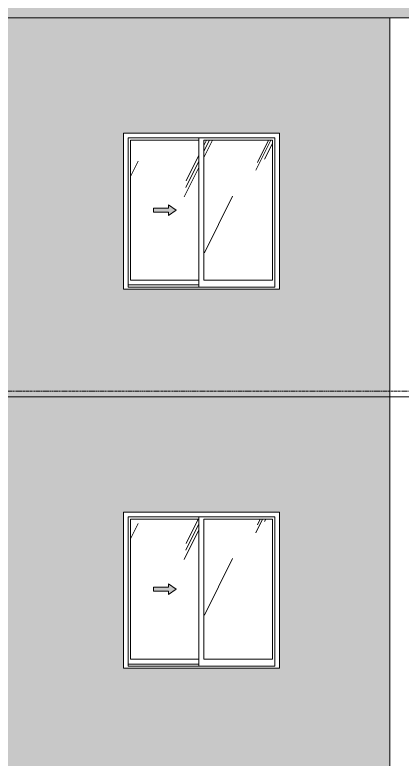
# Model space of a CAD drawing. Header units: millimetres. Extents: x 25061 to 259291, y -8723 to 35400.
# Drawn here: x 205436 to 208911, y 22700 to 29375 of the extents above; entities that cross this region are included whole.
import ezdxf

# ---------------------------------------------------------------- set-up
doc = ezdxf.new("R2010")
doc.units = ezdxf.units.MM
doc.linetypes.add('1 NÉT CALL OUT', pattern=[6, 3, -3])
doc.linetypes.add('Centre', pattern=[31.75, 6.35, -4.7625, 15.875, -4.7625])
for name, color, linetype, lineweight in [('A-DETL-GENF', 92, 'Continuous', 9), ('A-DETL-GENF-3', 92, '1 NÉT CALL OUT', 9), ('A-FLOR-LEVL-2', 51, 'Centre', 9), ('A-GLAZ', 151, 'Continuous', 9), ('A-GLAZ-1', 7, '1 NÉT CALL OUT', 9), ('A-WALL', 113, 'Continuous', 9), ('A-WALL-PATT-3', 111, 'Continuous', 5)]:
    doc.layers.add(name, color=color, linetype=linetype, lineweight=lineweight)
pattern_1 = [(63.435, (-78970.7, 14236.3), (-0.002, 1625.6), [567.96, -3066.99]), (63.435, (-80596.3, 14236.3), (-0.002, 1625.6), [567.96, -3066.99]), (63.435, (-78192.5, 14550.35), (-0.002, 1625.6), [567.96, -3066.99]), (63.435, (-79818.1, 14550.35), (-0.002, 1625.6), [567.96, -3066.99]), (63.435, (-78310.3, 14439.5), (-0.002, 1625.6), [567.96, -3066.99]), (63.435, (-79935.9, 14439.5), (-0.002, 1625.6), [567.96, -3066.99]), (63.435, (-78430.35, 15074.4), (-0.002, 1625.6), [276.06, -3358.9]), (63.435, (-80055.95, 15074.4), (-0.002, 1625.6), [276.06, -3358.9]), (63.435, (-78508.9, 14976.15), (-0.002, 1625.6), [567.96, -3066.99]), (63.435, (-80134.5, 14976.15), (-0.002, 1625.6), [567.96, -3066.99]), (63.435, (-78495, 15046.7), (-0.002, 1625.6), [567.96, -3066.99]), (63.435, (-80120.6, 15046.7), (-0.002, 1625.6), [567.96, -3066.99]), (63.435, (-79150.9, 14737.2), (-0.002, 1625.6), [567.96, -3066.99]), (63.435, (-80776.5, 14737.2), (-0.002, 1625.6), [567.96, -3066.99]), (63.435, (-79137, 14820.35), (-0.002, 1625.6), [567.96, -3066.99]), (63.435, (-80762.6, 14820.35), (-0.002, 1625.6), [567.96, -3066.99]), (63.435, (-79133.3, 14880.3), (-0.002, 1625.6), [567.96, -3066.99]), (63.435, (-80758.9, 14880.3), (-0.002, 1625.6), [567.96, -3066.99])]

# ---------------------------------------------------------------- blocks, each defined once
blk = doc.blocks.new('1_FAMILY RVT - W01-WxH 1400x1400xmm-V335-TKCS_MẶT CẮT 2')
at = {"layer": 'A-DETL-GENF-3'}
blk.add_hatch(color=256, dxfattribs=at).paths.add_polyline_path([(-74448.1, 24176.5), (-74380.3, 24223.9), (-74448.1, 24271.4), (-74448.1, 24240.9), (-74583.5, 24240.9), (-74583.5, 24207), (-74448.1, 24207)])
at = {"layer": 'A-GLAZ'}
h = blk.add_hatch(dxfattribs=at)
h.set_pattern_fill('FP_35', color=256, style=0, pattern_type=2)
h.set_pattern_definition(pattern_1)
h.paths.add_polyline_path([(-74320.8, 23597), (-74174.8, 23597), (-74174.8, 24850.9), (-74789.1, 24850.9), (-74789.1, 23597)])
h.paths.add_polyline_path([(-74448.1, 24176.5), (-74448.1, 24207), (-74583.5, 24207), (-74583.5, 24240.9), (-74448.1, 24240.9), (-74448.1, 24271.4), (-74380.3, 24223.9), (-74404.5, 24207)])
h = blk.add_hatch(dxfattribs=at)
h.set_pattern_fill('FP_35', color=256, style=0, pattern_type=2)
h.set_pattern_definition(pattern_1)
h.paths.add_polyline_path([(-73516.1, 23597), (-73516.1, 24850.9), (-74130.3, 24850.9), (-74130.3, 23597)])
at = {"layer": 'A-DETL-GENF'}
for p, q in [((-74583.5, 24240.9), (-74583.5, 24207)), ((-74583.5, 24240.9), (-74448.1, 24240.9)), ((-74448.1, 24240.9), (-74583.5, 24240.9)), ((-74583.5, 24240.9), (-74583.5, 24207)), ((-74448.1, 24271.4), (-74448.1, 24240.9)), ((-74380.3, 24223.9), (-74448.1, 24271.4)), ((-74380.3, 24223.9), (-74448.1, 24271.4)), ((-74448.1, 24271.4), (-74448.1, 24240.9)), ((-74583.5, 24207), (-74448.1, 24207)), ((-74583.5, 24207), (-74448.1, 24207)), ((-74380.3, 24223.9), (-74448.1, 24176.5)), ((-74448.1, 24176.5), (-74380.3, 24223.9)), ((-74448.1, 24207), (-74448.1, 24176.5)), ((-74448.1, 24207), (-74448.1, 24176.5))]:
    blk.add_line(p, q, dxfattribs=at)
at = {"layer": 'A-GLAZ'}
for p, q in [((-73452.6, 24914.4), (-74852.6, 24914.4)), ((-74852.6, 24914.4), (-74852.6, 23514.4)), ((-73452.6, 24914.4), (-73452.6, 23514.4)), ((-74811.6, 24873.5), (-73493.5, 24873.5)), ((-74811.6, 23533.5), (-74811.6, 24873.5)), ((-74789.1, 24850.9), (-74789.1, 23597)), ((-74174.8, 24850.9), (-74789.1, 24850.9)), ((-74174.8, 24873.5), (-74174.8, 23533.5)), ((-74130.3, 23597), (-74130.3, 24850.9)), ((-74130.3, 24850.9), (-73516.1, 24850.9)), ((-73516.1, 24850.9), (-73516.1, 23597)), ((-73493.5, 23533.5), (-73493.5, 24873.5)), ((-74789.1, 23597), (-74174.8, 23597)), ((-73516.1, 23597), (-74130.3, 23597)), ((-73452.6, 23514.4), (-74852.6, 23514.4)), ((-74174.8, 23552.5), (-74811.6, 23552.5)), ((-74174.8, 23552.5), (-74811.6, 23552.5)), ((-73493.5, 23533.5), (-74811.6, 23533.5))]:
    blk.add_line(p, q, dxfattribs=at)
blk = doc.blocks.new('1_FAMILY RVT - W01-WxH 1400x1400xmm-V353-TKCS_MẶT CẮT 2')
at = {"layer": 'A-DETL-GENF-3'}
blk.add_hatch(color=256, dxfattribs=at).paths.add_polyline_path([(-74448.1, 27576.5), (-74380.3, 27623.9), (-74448.1, 27671.4), (-74448.1, 27640.9), (-74583.5, 27640.9), (-74583.5, 27607), (-74448.1, 27607)])
at = {"layer": 'A-GLAZ'}
h = blk.add_hatch(dxfattribs=at)
h.set_pattern_fill('FP_35', color=256, style=0, pattern_type=2)
h.set_pattern_definition(pattern_1)
h.paths.add_polyline_path([(-74174.8, 26997), (-74174.8, 28250.9), (-74789.1, 28250.9), (-74789.1, 26997), (-74320.8, 26997)])
h.paths.add_polyline_path([(-74448.1, 27576.5), (-74448.1, 27607), (-74583.5, 27607), (-74583.5, 27640.9), (-74448.1, 27640.9), (-74448.1, 27671.4), (-74380.3, 27623.9), (-74404.5, 27607)])
h = blk.add_hatch(dxfattribs=at)
h.set_pattern_fill('FP_35', color=256, style=0, pattern_type=2)
h.set_pattern_definition(pattern_1)
h.paths.add_polyline_path([(-73516.1, 26997), (-73516.1, 28250.9), (-74130.3, 28250.9), (-74130.3, 26997)])
at = {"layer": 'A-DETL-GENF'}
for p, q in [((-74583.5, 27640.9), (-74583.5, 27607)), ((-74583.5, 27640.9), (-74448.1, 27640.9)), ((-74448.1, 27640.9), (-74583.5, 27640.9)), ((-74583.5, 27640.9), (-74583.5, 27607)), ((-74448.1, 27671.4), (-74448.1, 27640.9)), ((-74380.3, 27623.9), (-74448.1, 27671.4)), ((-74380.3, 27623.9), (-74448.1, 27671.4)), ((-74448.1, 27671.4), (-74448.1, 27640.9)), ((-74583.5, 27607), (-74448.1, 27607)), ((-74583.5, 27607), (-74448.1, 27607)), ((-74380.3, 27623.9), (-74448.1, 27576.5)), ((-74448.1, 27576.5), (-74380.3, 27623.9)), ((-74448.1, 27607), (-74448.1, 27576.5)), ((-74448.1, 27607), (-74448.1, 27576.5))]:
    blk.add_line(p, q, dxfattribs=at)
at = {"layer": 'A-GLAZ'}
for p, q in [((-73452.6, 28314.4), (-74852.6, 28314.4)), ((-74852.6, 28314.4), (-74852.6, 26914.4)), ((-73452.6, 28314.4), (-73452.6, 26914.4)), ((-74811.6, 28273.5), (-73493.5, 28273.5)), ((-74811.6, 26933.5), (-74811.6, 28273.5)), ((-74789.1, 28250.9), (-74789.1, 26997)), ((-74174.8, 28250.9), (-74789.1, 28250.9)), ((-74174.8, 28273.5), (-74174.8, 26933.5)), ((-74130.3, 26997), (-74130.3, 28250.9)), ((-74130.3, 28250.9), (-73516.1, 28250.9)), ((-73516.1, 28250.9), (-73516.1, 26997)), ((-73493.5, 26933.5), (-73493.5, 28273.5)), ((-74789.1, 26997), (-74174.8, 26997)), ((-73516.1, 26997), (-74130.3, 26997)), ((-73452.6, 26914.4), (-74852.6, 26914.4)), ((-74174.8, 26952.5), (-74811.6, 26952.5)), ((-74174.8, 26952.5), (-74811.6, 26952.5)), ((-73493.5, 26933.5), (-74811.6, 26933.5))]:
    blk.add_line(p, q, dxfattribs=at)

msp = doc.modelspace()

# ---------------------------------------------------------------- hatches: boundary and pattern name
at = {"layer": 'A-WALL-PATT-3'}
msp.add_hatch(color=256, dxfattribs=at).paths.add_polyline_path([(173820.2, 29350), (175010.2, 29350), (175010.2, 29400), (175020.2, 29400), (175020.2, 29350), (203735.2, 29350), (203735.2, 29400), (204085.2, 29400), (204085.2, 29350), (226600.2, 29350), (226600.2, 29400), (227810.1, 29400), (227810.1, 30750), (173820.2, 30750), (173820.2, 29451.9)])
h = msp.add_hatch(color=256, dxfattribs=at)
h.paths.add_polyline_path([(208532.4, 25950), (208800.1, 25950), (208800.1, 29350), (205210.2, 29350), (205210.2, 25950), (206942, 25950)])
h.paths.add_polyline_path([(206410.2, 26914.4), (206410.2, 28314.4), (207810.2, 28314.4), (207810.2, 26914.4), (206451.1, 26914.4)])
h = msp.add_hatch(color=256, dxfattribs=at)
h.paths.add_polyline_path([(205210.2, 22550), (208800.1, 22550), (208800.1, 25950), (205210.2, 25950), (205210.2, 22822.3)])
h.paths.add_polyline_path([(207769.3, 23514.4), (206410.2, 23514.4), (206410.2, 24914.4), (207810.2, 24914.4), (207810.2, 23514.4)])

# ---------------------------------------------------------------- linework, layer by layer
at = {"layer": 'A-FLOR-LEVL-2'}
msp.add_line((147110.2, 26000), (255566.7, 26000), dxfattribs=at)
at = {"layer": 'A-WALL'}
for p, q in [((208810.1, 29350), (205210.2, 29350)), ((208800.1, 5550), (208800.1, 29350)), ((215410.2, 29350), (208810.1, 29350)), ((208810.1, 25950), (205210.2, 25950)), ((219005.2, 25950), (205210.2, 25950))]:
    msp.add_line(p, q, dxfattribs=at)

# ---------------------------------------------------------------- block references
at = {"layer": 'A-GLAZ-1'}
for name in ['1_FAMILY RVT - W01-WxH 1400x1400xmm-V353-TKCS_MẶT CẮT 2', '1_FAMILY RVT - W01-WxH 1400x1400xmm-V335-TKCS_MẶT CẮT 2']:
    msp.add_blockref(name, (281262.8, 0), dxfattribs=at)

doc.saveas('drawing.dxf')
